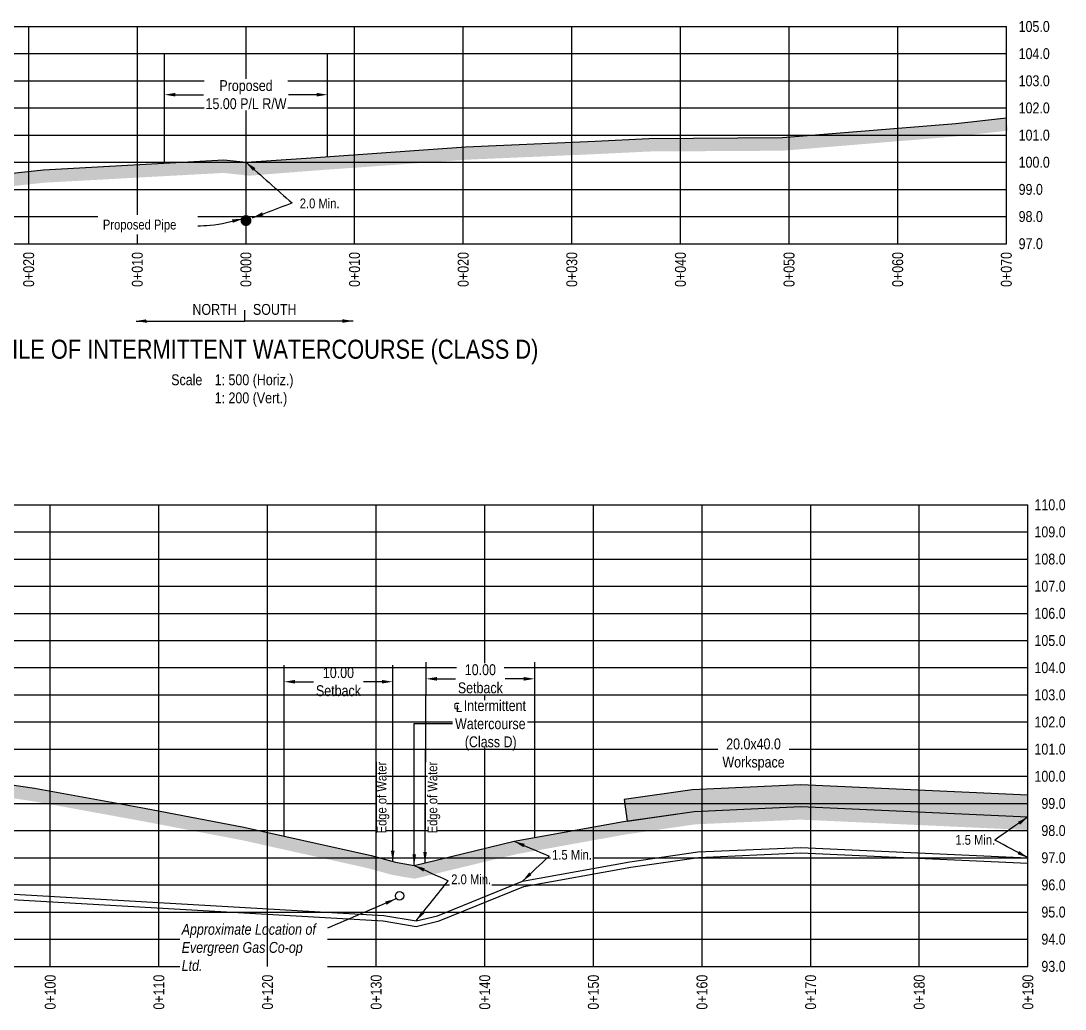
# Model space of a CAD drawing. Extents: x 633830 to 642643, y 5901646 to 5905452.
# Drawn here: x 636866 to 637827, y 5901778 to 5902688 of the extents above; entities that cross this region are included whole.
import ezdxf
from ezdxf.enums import TextEntityAlignment as Align

# ---------------------------------------------------------------- set-up
doc = ezdxf.new("R2010")
doc.units = 0
doc.header["$LTSCALE"] = 5
doc.header["$PDSIZE"] = 5
doc.linetypes.add('foc-TOPO', pattern=[1, 0.2, -0.8])
doc.layers.get('Defpoints').update_dxf_attribs({"color": 9})
for name, color, linetype in [('AS-PIPE-UG-T', 44, 'Continuous'), ('CG-NOTES', 7, 'Continuous'), ('DETAIL-T', 7, 'Continuous'), ('L-BD', 7, 'Continuous'), ('L-DETAIL-T', 3, 'Continuous'), ('L-MON', 1, 'Continuous'), ('P-CROSSINGS-GRID', 8, 'Continuous'), ('P-CROSSINGS-GROUND', 48, 'foc-TOPO'), ('P-CROSSINGS-LINE', 3, 'Continuous'), ('P-PROPOSED', 10, 'Continuous'), ('P-TEMP-H', 41, 'Continuous'), ('P-TEMP_WORKSPACE', 46, 'Continuous'), ('S-T7', 7, 'Continuous')]:
    doc.layers.add(name, color=color, linetype=linetype)
doc.styles.add('140', font='ARIALN.TTF', dxfattribs={"height": 15})
doc.styles.add('80', font='ARIALN.TTF', dxfattribs={"height": 10})
doc.styles.add('80CG', font='ARIALN.TTF', dxfattribs={"height": 10})
doc.styles.add('80L', font='ARIALN.TTF', dxfattribs={"height": 10})
doc.styles.add('80LS', font='ARIALNI.TTF', dxfattribs={"height": 10})
doc.dimstyles.new('Compass 5 000', dxfattribs={"dimscale": 5, "dimtxt": 9, "dimasz": 2, "dimexe": 0.2, "dimexo": 0.0625, "dimgap": 0.5, "dimtad": 0, "dimtih": 1, "dimtoh": 1, "dimzin": 0, "dimdsep": 46, "dimtxsty": '80CG', "dimcen": 0.1, "dimse1": 1, "dimse2": 1, "dimclrd": 256, "dimclrt": 256, "dimaunit": 1, "dimadec": 4, "dimazin": 0, "dimtfac": 0.06, "dimtofl": 0, "dimtmove": 0, "dimatfit": 1, "dimfxl": 0.2, "dimtolj": 1, "dimtzin": 0, "dimlwd": -1, "dimarcsym": 0})

# ---------------------------------------------------------------- blocks, each defined once
blk = doc.blocks.new('*D98')
at = {"transparency": 16777216}
for p, q in [((637117.94, 5902079.4), (637135.02, 5902079.4)), ((637197.94, 5902079.4), (637180.86, 5902079.4))]:
    blk.add_line(p, q, dxfattribs=at)
for points in [[(637117.94, 5902081.06), (637117.94, 5902077.73), (637107.94, 5902079.4)], [(637197.94, 5902081.06), (637197.94, 5902077.73), (637207.94, 5902079.4)]]:
    blk.add_solid(points, dxfattribs=at)
at = {"layer": 'Defpoints', "color": 0, "transparency": 16777216}
for p in [(637107.94, 5902079.4), (637107.94, 5902060.9), (637207.94, 5902060.9)]:
    blk.add_point(p, dxfattribs=at)
at = {"transparency": 16777216, "insert": (637157.94, 5902079.4), "char_height": 10, "attachment_point": 5, "style": '80CG'}
blk.add_mtext('\\A1;10.00\\PSetback', dxfattribs=at)
blk = doc.blocks.new('*D97')
at = {"transparency": 16777216}
for p, q in [((637248.59, 5902082.06), (637265.67, 5902082.06)), ((637328.59, 5902082.06), (637311.51, 5902082.06))]:
    blk.add_line(p, q, dxfattribs=at)
for points in [[(637248.59, 5902083.72), (637248.59, 5902080.39), (637238.59, 5902082.06)], [(637328.59, 5902083.72), (637328.59, 5902080.39), (637338.59, 5902082.06)]]:
    blk.add_solid(points, dxfattribs=at)
at = {"layer": 'Defpoints', "color": 0, "transparency": 16777216}
for p in [(637238.59, 5902082.06), (637238.59, 5902063.56), (637338.59, 5902063.56)]:
    blk.add_point(p, dxfattribs=at)
at = {"transparency": 16777216, "insert": (637288.59, 5902082.06), "char_height": 10, "attachment_point": 5, "style": '80CG', "bg_fill": 3, "box_fill_scale": 1.1, "bg_fill_color": 256, "bg_fill_true_color": 13158600, "bg_fill_transparency": 0}
blk.add_mtext('\\A1;10.00\\PSetback', dxfattribs=at)
blk = doc.blocks.new('PLIA')
at = {"color": 255, "const_width": 1}
blk.add_lwpolyline([(-0.5, 0, 1), (0.5, 0, 1)], format="xyb", close=True, dxfattribs=at)
blk = doc.blocks.new('PLIAA')
blk.add_blockref('PLIA', (0, 0))
blk = doc.blocks.new('PLIB')
at = {"color": 1}
blk.add_circle((0, 0), 0.8, dxfattribs=at)
blk = doc.blocks.new('PLIBB')
blk.add_blockref('PLIB', (0, 0))
blk = doc.blocks.new('PLICC')
for name in ['PLIAA', 'PLIBB']:
    blk.add_blockref(name, (0, 0))
blk = doc.blocks.new('PLI')
blk.add_blockref('PLICC', (0, 0))
blk = doc.blocks.new('*D109')
at = {"transparency": 16777216}
for p, q in [((637007.84, 5902619.89), (637033.75, 5902619.89)), ((637137.84, 5902619.89), (637111.93, 5902619.89))]:
    blk.add_line(p, q, dxfattribs=at)
for points in [[(637007.84, 5902621.56), (637007.84, 5902618.23), (636997.84, 5902619.89)], [(637137.84, 5902621.56), (637137.84, 5902618.23), (637147.84, 5902619.89)]]:
    blk.add_solid(points, dxfattribs=at)
at = {"layer": 'Defpoints', "color": 0, "transparency": 16777216}
for p in [(636997.84, 5902624.38), (637147.84, 5902624.38), (637147.84, 5902619.89)]:
    blk.add_point(p, dxfattribs=at)
at = {"transparency": 16777216, "insert": (637072.84, 5902619.89), "char_height": 10, "attachment_point": 5, "style": '80CG', "bg_fill": 3, "box_fill_scale": 1.1, "bg_fill_color": 256, "bg_fill_true_color": 13158600, "bg_fill_transparency": 0}
blk.add_mtext('\\A1;Proposed\\P15.00 P/L R/W', dxfattribs=at)

msp = doc.modelspace()

# ---------------------------------------------------------------- hatches: boundary and pattern name
at = {"layer": 'P-CROSSINGS-GROUND'}
h = msp.add_hatch(dxfattribs=at)
h.set_pattern_fill('EARTH', color=256, scale=2.5, angle=45)
h.set_pattern_definition([(45, (-6612.035, -2201.839), (2e-15, 22.450640303), [15.875, -15.875]), (45, (-6616.245, -2197.63), (2e-15, 22.450640303), [15.875, -15.875]), (45, (-6620.454, -2193.42), (2e-15, 22.450640303), [15.875, -15.875]), (135, (-6620.454, -2190.614), (-22.450640303, 2e-15), [15.875, -15.875]), (135, (-6616.245, -2186.404), (-22.450640303, 2e-15), [15.875, -15.875]), (135, (-6612.035, -2182.195), (-22.450640303, 2e-15), [15.875, -15.875])])
h.paths.add_polyline_path([(636672.84, 5902532.615), (636672.84, 5902520.589), (636786.455, 5902528.065), (636887.335, 5902538.907), (637052.221, 5902547.863), (637075.859, 5902545.331), (637131.707, 5902549.744), (637275.793, 5902560.041), (637394.747, 5902565.185), (637443.991, 5902567.599), (637567.269, 5902568.351), (637727.526, 5902581.578), (637774.178, 5902586.811), (637772.84, 5902598.736), (637726.363, 5902593.523), (637566.738, 5902580.348), (637443.661, 5902579.598), (637394.194, 5902577.173), (637275.106, 5902572.023), (637132.728, 5902561.848), (637072.84, 5902557.723), (637052.536, 5902559.898), (636886.368, 5902550.873), (636785.42, 5902540.023)])
h = msp.add_hatch(dxfattribs=at)
h.set_pattern_fill('EARTH', color=256, scale=2.5, angle=45)
h.set_pattern_definition([(45, (-8794.101, -420.109), (2e-15, 22.450640303), [15.875, -15.875]), (45, (-8798.31, -415.899), (2e-15, 22.450640303), [15.875, -15.875]), (45, (-8802.52, -411.69), (2e-15, 22.450640303), [15.875, -15.875]), (135, (-8802.52, -408.883), (-22.450640303, 2e-15), [15.875, -15.875]), (135, (-8798.31, -404.674), (-22.450640303, 2e-15), [15.875, -15.875]), (135, (-8794.101, -400.464), (-22.450640303, 2e-15), [15.875, -15.875])])
h.paths.add_polyline_path([(634692.14, 5902079.455), (635188.571, 5902056.56), (635274.142, 5902053.332), (635306.21, 5902055.756), (635334.966, 5902046.493), (635347.918, 5902049.44), (635353.703, 5902051.918), (635393.902, 5902055.533), (635435.116, 5902054.323), (635489.017, 5902030.542), (635535.242, 5902032.942), (635632.913, 5902022.774), (635733.638, 5902014.695), (635833.656, 5901999.801), (635873.752, 5901985.601), (635892.067, 5901979.99), (635922.414, 5901986.021), (635937.346, 5901995.147), (635992.687, 5902003.517), (636076.664, 5902009.876), (636176.683, 5902010.323), (636283.583, 5902006.212), (636381.511, 5902000.94), (636480.927, 5901996.185), (636578.275, 5901992.631), (636678.586, 5901989.534), (636773.99, 5901984.496), (636876.185, 5901969.457), (636977.096, 5901951.103), (637068.457, 5901933.646), (637185.164, 5901907.676), (637207.804, 5901901.443), (637228.121, 5901898.011), (637240.42, 5901900.93), (637322.073, 5901920.703), (637422.166, 5901938.753), (637486.483, 5901948.088), (637583.508, 5901952.412), (637792.144, 5901942.867), (637792.692, 5901954.854), (637583.515, 5901964.424), (637485.352, 5901960.049), (637420.239, 5901950.599), (637319.593, 5901932.449), (637237.622, 5901912.599), (637227.719, 5901910.249), (637210.402, 5901913.174), (637188.061, 5901919.324), (637070.887, 5901945.399), (636979.295, 5901962.899), (636878.132, 5901981.299), (636775.182, 5901996.449), (636679.088, 5902001.524), (636578.679, 5902004.624), (636481.432, 5902008.174), (636382.12, 5902012.924), (636284.136, 5902018.199), (636176.887, 5902022.324), (636076.183, 5902021.874), (635991.335, 5902015.449), (635933.155, 5902006.649), (635917.98, 5901997.374), (635892.692, 5901992.349), (635877.514, 5901996.999), (635836.569, 5902011.499), (635735.003, 5902026.624), (635634.014, 5902034.724), (635535.554, 5902044.974), (635491.248, 5902042.674), (635437.813, 5902066.249), (635393.539, 5902067.549), (635350.729, 5902063.699), (635344.194, 5902060.899), (635335.513, 5902058.924), (635307.65, 5902067.899), (635273.915, 5902065.349), (635189.073, 5902068.549), (634692.692, 5902091.443)])
at = {"layer": 'P-TEMP-H'}
h = msp.add_hatch(color=256, dxfattribs=at)
h.dxf.hatch_style = 1
edge = h.paths.add_edge_path()
edge.add_line((635492.692, 5901967.349), (637792.692, 5901967.349))
h.paths.add_polyline_path([(637792.692, 5901954.854), (637792.692, 5901974.875), (637583.527, 5901984.445), (637483.465, 5901979.985), (637420.847, 5901970.897), (637423.719, 5901951.104), (637485.352, 5901960.049), (637583.515, 5901964.424)])

# ---------------------------------------------------------------- linework, layer by layer
for p, q in [((637147.84, 5902562.928), (637147.84, 5902657.723)), ((637107.939, 5901937.154), (637107.939, 5902094.639)), ((637207.939, 5901956.415), (637207.939, 5902094.639)), ((637237.622, 5901912.599), (637238.593, 5902097.3)), ((637338.593, 5901935.876), (637338.593, 5902097.3)), ((637227.693, 5902041.054), (637300.981, 5902041.054))]:
    msp.add_line(p, q)
at = {"layer": 'AS-PIPE-UG-T'}
msp.add_circle((637214.263, 5901882.25), 3.95, dxfattribs=at)
at = {"layer": 'CG-NOTES'}
msp.add_line((637071.622, 5902411.53), (637071.622, 5902421.53), dxfattribs=at)
at = {"layer": 'P-CROSSINGS-GRID'}
for p, q in [((636672.84, 5902682.723), (637772.84, 5902682.723)), ((636872.84, 5902482.723), (636872.84, 5902682.723)), ((636972.84, 5902482.723), (636972.84, 5902682.723)), ((637072.84, 5902482.723), (637072.84, 5902682.723)), ((637172.84, 5902482.723), (637172.84, 5902682.723)), ((637272.84, 5902482.723), (637272.84, 5902682.723)), ((637372.84, 5902482.723), (637372.84, 5902682.723)), ((637472.84, 5902482.723), (637472.84, 5902682.723)), ((637572.84, 5902482.723), (637572.84, 5902682.723)), ((637672.84, 5902482.723), (637672.84, 5902682.723)), ((637772.84, 5902482.723), (637772.84, 5902682.723)), ((636672.84, 5902657.723), (637772.84, 5902657.723)), ((636672.84, 5902632.723), (637772.84, 5902632.723)), ((636672.84, 5902607.723), (637772.84, 5902607.723)), ((636672.84, 5902582.723), (637772.84, 5902582.723)), ((636672.84, 5902557.723), (637772.84, 5902557.723)), ((636672.84, 5902532.723), (637772.84, 5902532.723)), ((636672.84, 5902507.723), (637772.84, 5902507.723)), ((636672.84, 5902482.723), (637772.84, 5902482.723)), ((634692.692, 5902242.349), (637792.692, 5902242.349)), ((636892.692, 5901817.349), (636892.692, 5902242.349)), ((636992.692, 5901817.349), (636992.692, 5902242.349)), ((637492.692, 5901817.349), (637492.692, 5902242.349)), ((637592.692, 5901817.349), (637592.692, 5902242.349)), ((637692.692, 5901817.349), (637692.692, 5902242.349)), ((637792.692, 5901817.349), (637792.692, 5902242.349)), ((634692.692, 5902217.349), (637792.692, 5902217.349)), ((634692.692, 5902192.349), (637792.692, 5902192.349)), ((634692.692, 5902167.349), (637792.692, 5902167.349)), ((634692.692, 5902142.349), (637792.692, 5902142.349)), ((634692.692, 5902117.349), (637792.692, 5902117.349)), ((634692.692, 5902092.349), (637792.692, 5902092.349)), ((634692.692, 5902067.349), (637792.692, 5902067.349)), ((634692.692, 5902042.349), (637792.692, 5902042.349)), ((634692.692, 5902017.349), (637792.692, 5902017.349)), ((634692.692, 5901992.349), (637792.692, 5901992.349)), ((634692.692, 5901967.349), (637792.692, 5901967.349)), ((634692.692, 5901942.349), (637792.692, 5901942.349)), ((634692.692, 5901917.349), (637792.692, 5901917.349)), ((634692.692, 5901892.349), (637792.692, 5901892.349)), ((634692.692, 5901867.349), (637792.692, 5901867.349)), ((634692.692, 5901842.349), (637792.692, 5901842.349)), ((634692.692, 5901817.349), (637792.692, 5901817.349))]:
    msp.add_line(p, q, dxfattribs=at)
at = {"layer": 'P-CROSSINGS-LINE', "color": 3, "flags": 128}
for points in [[(636672.84, 5902532.615), (636785.42, 5902540.023), (636886.368, 5902550.873), (637052.536, 5902559.898), (637072.84, 5902557.723), (637132.728, 5902561.848), (637275.106, 5902572.023), (637394.194, 5902577.173), (637443.661, 5902579.598), (637566.738, 5902580.348), (637726.363, 5902593.523), (637772.84, 5902598.736)], [(636775.182, 5901996.449), (636878.132, 5901981.299), (636979.295, 5901962.899), (637070.887, 5901945.399), (637188.061, 5901919.324), (637210.402, 5901913.174), (637227.719, 5901910.249), (637237.622, 5901912.599), (637319.593, 5901932.449), (637420.239, 5901950.599), (637485.352, 5901960.049), (637583.515, 5901964.424), (637792.692, 5901954.854)]]:
    msp.add_lwpolyline(points, dxfattribs=at)
at = {"layer": 'P-TEMP_WORKSPACE'}
for p, q in [((637583.527, 5901984.445), (637483.465, 5901979.985)), ((637792.692, 5901974.875), (637583.527, 5901984.445)), ((637483.465, 5901979.985), (637420.847, 5901970.897)), ((637420.847, 5901970.897), (637423.719, 5901951.104)), ((637485.352, 5901960.049), (637583.515, 5901964.424)), ((637583.515, 5901964.424), (637792.692, 5901954.854)), ((637423.719, 5901951.104), (637485.352, 5901960.049))]:
    msp.add_line(p, q, dxfattribs=at)

# ---------------------------------------------------------------- block references
at = {"layer": 'L-MON', "xscale": 5.000000000000004, "yscale": 5.000000000000004, "zscale": 5.000000000000004}
msp.add_blockref('PLI', (637072.84, 5902503.986), dxfattribs=at)

# ---------------------------------------------------------------- texts
at = {"style": '80'}
for s, p in [('0+020', (636872.753, 5902475.054)), ('0+010', (636972.753, 5902475.054)), ('0+000', (637072.753, 5902475.054)), ('0+010', (637172.753, 5902475.054)), ('0+020', (637272.753, 5902475.054)), ('0+030', (637372.753, 5902475.054)), ('0+040', (637472.753, 5902475.054)), ('0+050', (637572.753, 5902475.054)), ('0+060', (637672.753, 5902475.054)), ('0+070', (637772.753, 5902475.054)), ('0+100', (636892.605, 5901809.681)), ('0+110', (636992.605, 5901809.681)), ('0+130', (637192.605, 5901809.681)), ('0+140', (637292.605, 5901809.681)), ('0+150', (637392.605, 5901809.681)), ('0+160', (637492.605, 5901809.681)), ('0+170', (637592.605, 5901809.681)), ('0+180', (637692.605, 5901809.681)), ('0+190', (637792.605, 5901809.681))]:
    msp.add_text(s, height=10, rotation=90, dxfattribs=at).set_placement(p, align=Align.MIDDLE_RIGHT)
at = {"char_height": 9, "attachment_point": 1, "style": '80L'}
for s, insert in [('2.0 Min.', (637122.303, 5902524.27)), ('1.5 Min.', (637725.865, 5901938.319))]:
    msp.add_mtext_dynamic_manual_height_columns(s, width=45.31074, gutter_width=45, heights=[0], dxfattribs=dict(at, insert=insert))
at = {"layer": 'DETAIL-T', "insert": (637003.967, 5902362.43), "char_height": 10, "attachment_point": 1, "style": '80L'}
msp.add_mtext_dynamic_manual_height_columns('Scale^I1: 500 (Horiz.)\\P^I1: 200 (Vert.)', width=217.1051, gutter_width=45, heights=[0], dxfattribs=at)
at = {"layer": 'L-DETAIL-T', "insert": (637071.903, 5902394.304), "char_height": 17.5, "width": 559.49011, "attachment_point": 2, "rotation": 0, "style": '140'}
msp.add_mtext('PROFILE OF INTERMITTENT WATERCOURSE (CLASS D)', dxfattribs=at)
at = {"layer": 'S-T7', "style": '80'}
for s, p in [('105.0', (637784.109, 5902682.723)), ('104.0', (637784.109, 5902657.723)), ('103.0', (637784.109, 5902632.723)), ('102.0', (637784.109, 5902607.723)), ('101.0', (637784.109, 5902582.723)), ('100.0', (637784.109, 5902557.723)), ('99.0', (637784.109, 5902532.723)), ('98.0', (637784.109, 5902507.723)), ('97.0', (637784.109, 5902482.723))]:
    msp.add_text(s, height=10, dxfattribs=at).set_placement(p, align=Align.MIDDLE_LEFT)
for s, p in [('110.0', (637827.352, 5902242.349)), ('109.0', (637827.352, 5902217.349)), ('108.0', (637827.352, 5902192.349)), ('107.0', (637827.352, 5902167.349)), ('106.0', (637827.352, 5902142.349)), ('105.0', (637827.352, 5902117.349)), ('104.0', (637827.352, 5902092.349)), ('103.0', (637827.352, 5902067.349)), ('102.0', (637827.352, 5902042.349)), ('101.0', (637827.352, 5902017.349)), ('100.0', (637827.352, 5901992.349)), ('99.0', (637827.352, 5901967.349)), ('98.0', (637827.352, 5901942.349)), ('97.0', (637827.352, 5901917.349)), ('96.0', (637827.352, 5901892.349)), ('95.0', (637827.352, 5901867.349)), ('94.0', (637827.352, 5901842.349)), ('93.0', (637827.352, 5901817.349))]:
    msp.add_text(s, height=10, dxfattribs=at).set_placement(p, align=Align.MIDDLE_RIGHT)

# ---------------------------------------------------------------- dimensions: what is measured, and where the dimension line sits
dim = msp.add_aligned_dim(p1=(637207.939, 5902060.901), p2=(637107.939, 5902060.901), distance=-18.496, text='10.00\\PSetback', dimstyle='Compass 5 000')
dim.commit()
dim.dimension.update_dxf_attribs({"geometry": '*D98', "text_midpoint": (637157.939, 5902079.396)})

# ---------------------------------------------------------------- leaders
at = {"path_type": 1}
for points in [[(637072.84, 5902557.723), (637115.25, 5902520.204)], [(637078.903, 5902506.65), (637115.25, 5902520.204)], [(637070.109, 5902505.562), (637039.74, 5902499.342), (637028.05, 5902498.89)], [(637227.693, 5901910.45), (637227.693, 5902041.054)], [(637237.622, 5901912.599), (637238.168, 5902016.462)], [(637207.939, 5901913.785), (637207.939, 5901956.415)], [(637792.692, 5901954.854), (637762.084, 5901933.638)], [(637319.593, 5901932.449), (637352.079, 5901918.898)], [(637792.692, 5901917.36), (637762.084, 5901933.638)], [(637327.341, 5901895.742), (637352.079, 5901918.898)], [(637227.719, 5901910.249), (637259.037, 5901896.061)], [(637229.394, 5901859.258), (637259.037, 5901896.061)]]:
    msp.add_leader(points, dimstyle='Compass 5 000', override={"dimgap": 0.5, "dimtad": 0}, dxfattribs=at)
at = {"layer": 'CG-NOTES', "path_type": 1}
for points in [[(636971.622, 5902411.53), (637071.622, 5902411.53)], [(637171.622, 5902411.53), (637071.622, 5902411.53)]]:
    msp.add_leader(points, dimstyle='Compass 5 000', override={"dimgap": 0.5, "dimtad": 0}, dxfattribs=at)

# ---------------------------------------------------------------- next in the draw order: texts
at = {"insert": (636941.093, 5902504.783), "char_height": 9, "attachment_point": 1, "style": '80L', "bg_fill": 3, "box_fill_scale": 1.5, "bg_fill_color": 256, "bg_fill_transparency": 0}
msp.add_mtext_dynamic_manual_height_columns('Proposed Pipe', width=82.78026, gutter_width=45, heights=[0], dxfattribs=at)
at = {"color": 3, "char_height": 10, "style": '80', "bg_fill": 2}
for s, insert, width, attachment_point in [('NORTH', (637064.255, 5902427.211), 78.43132, 3), ('SOUTH', (637079.212, 5902427.211), 71.79644, 1)]:
    msp.add_mtext(s, dxfattribs=dict(at, insert=insert, width=width, attachment_point=attachment_point))
at = {"layer": 'AS-PIPE-UG-T', "insert": (637013.627, 5901856.441), "char_height": 9.99711, "attachment_point": 1, "style": '80L', "bg_fill": 3, "box_fill_scale": 1.15, "bg_fill_color": 256, "bg_fill_true_color": 256, "bg_fill_transparency": 0}
msp.add_mtext_dynamic_manual_height_columns('{\\fArial Narrow|b0|i1|c0|p34;Approximate Location of Evergreen Gas Co-op Ltd.}', width=132.7305, gutter_width=50.014, heights=[0], dxfattribs=at)
at = {"layer": 'P-TEMP_WORKSPACE', "insert": (637540.049, 5902027.109), "char_height": 9.99711, "width": 62.63303, "attachment_point": 2, "style": '80LS', "bg_fill": 3, "box_fill_scale": 1.15, "bg_fill_color": 256, "bg_fill_true_color": 256, "bg_fill_transparency": 0}
msp.add_mtext('{\\fArial Narrow|b0|i0|c0|p34;20.0x40.0\\PWorkspace}', dxfattribs=at)

# ---------------------------------------------------------------- next in the draw order: dimensions: what is measured, and where the dimension line sits
dim = msp.add_aligned_dim(p1=(636997.84, 5902624.384), p2=(637147.84, 5902624.384), distance=-4.49, text='Proposed\\P15.00 P/L R/W', dimstyle='Compass 5 000', override={"dimtfill": 1})
dim.commit()
dim.dimension.update_dxf_attribs({"geometry": '*D109', "text_midpoint": (637072.84, 5902619.894)})

# ---------------------------------------------------------------- next in the draw order: linework, layer by layer
msp.add_line((636997.84, 5902556.927), (636997.84, 5902657.723))
at = {"layer": 'P-CROSSINGS-GRID'}
msp.add_line((637092.692, 5901817.349), (637092.692, 5902242.349), dxfattribs=at)
at = {"layer": 'P-PROPOSED'}
for points in [[(634692.692, 5902053.903), (635187.503, 5902031.082), (635274.624, 5902027.796), (635484.277, 5902004.762), (635494.637, 5902005.3), (635534.579, 5902007.373), (635630.573, 5901997.38), (635730.738, 5901989.346), (635824.429, 5901962.756), (635867.259, 5901947.588), (635885.814, 5901939.839), (637199.576, 5901864.295), (637229.394, 5901859.258), (637249.279, 5901863.977), (637327.341, 5901895.742), (637426.261, 5901913.58), (637488.888, 5901922.67), (637583.497, 5901926.886), (637792.692, 5901917.36)], [(634692.462, 5902048.908), (635187.293, 5902026.086), (635274.256, 5902022.806), (635484.133, 5901999.748), (635494.896, 5902000.306), (635534.449, 5902002.36), (635630.114, 5901992.401), (635729.847, 5901984.401), (635822.91, 5901957.989), (635865.459, 5901942.921), (635884.675, 5901934.897), (637199.014, 5901859.319), (637229.562, 5901854.159), (637250.807, 5901859.201), (637328.742, 5901890.914), (637427.064, 5901908.645), (637489.36, 5901917.686), (637583.494, 5901921.881), (637792.465, 5901912.365)]]:
    msp.add_lwpolyline(points, dxfattribs=at)

# ---------------------------------------------------------------- next in the draw order: texts
at = {"style": '80'}
msp.add_text('0+120', height=10, rotation=90, dxfattribs=at).set_placement((637092.605, 5901809.681), align=Align.MIDDLE_RIGHT)

# ---------------------------------------------------------------- next in the draw order: leaders
at = {"layer": 'AS-PIPE-UG-T', "path_type": 1}
msp.add_leader([(637210.741, 5901879.407), (637147.714, 5901852.429)], dimstyle='Compass 5 000', override={"dimgap": 0.5, "dimtad": 0}, dxfattribs=at)

# ---------------------------------------------------------------- next in the draw order: texts
at = {"char_height": 9, "attachment_point": 1, "rotation": 90, "style": '80L', "bg_fill": 3, "box_fill_scale": 1, "bg_fill_color": 256, "bg_fill_transparency": 0}
for insert in [(637193.116, 5901939.748), (637239.932, 5901939.748)]:
    msp.add_mtext_dynamic_manual_height_columns('Edge of Water', width=66.14116, gutter_width=45, heights=[0], dxfattribs=dict(at, insert=insert))
at = {"char_height": 9, "attachment_point": 1, "style": '80L', "bg_fill": 3, "box_fill_scale": 1.15, "bg_fill_color": 256, "bg_fill_true_color": 256, "bg_fill_transparency": 0}
for s, insert in [('1.5 Min.', (637354.613, 5901924.595)), ('2.0 Min.', (637261.769, 5901901.968))]:
    msp.add_mtext_dynamic_manual_height_columns(s, width=35.88741, gutter_width=45, heights=[0], dxfattribs=dict(at, insert=insert))

# ---------------------------------------------------------------- next in the draw order: linework, layer by layer
at = {"layer": 'P-CROSSINGS-GRID'}
for p, q in [((637192.692, 5901817.349), (637192.692, 5902242.349)), ((637292.692, 5901817.349), (637292.692, 5902242.349)), ((637392.692, 5901817.349), (637392.692, 5902242.349))]:
    msp.add_line(p, q, dxfattribs=at)

# ---------------------------------------------------------------- next in the draw order: texts
at = {"layer": 'L-BD', "insert": (637263.146, 5902062.41), "char_height": 10, "width": 68.52974, "attachment_point": 1, "style": '80', "bg_fill": 3, "box_fill_scale": 1, "bg_fill_color": 256, "bg_fill_transparency": 0}
msp.add_mtext('\\pi0.55;{\\fISOCPEUR|b0|i0|c0|p34;℄} Intermittent \\P\\pi2.123;Watercourse\\P\\pi11.096;(Class D)', dxfattribs=at)

# ---------------------------------------------------------------- next in the draw order: dimensions: what is measured, and where the dimension line sits
dim = msp.add_aligned_dim(p1=(637338.593, 5902063.562), p2=(637238.593, 5902063.562), distance=-18.496, text='10.00\\PSetback', dimstyle='Compass 5 000', override={"dimtfill": 1})
dim.commit()
dim.dimension.update_dxf_attribs({"geometry": '*D97', "text_midpoint": (637288.593, 5902082.058)})

doc.saveas('drawing.dxf')
